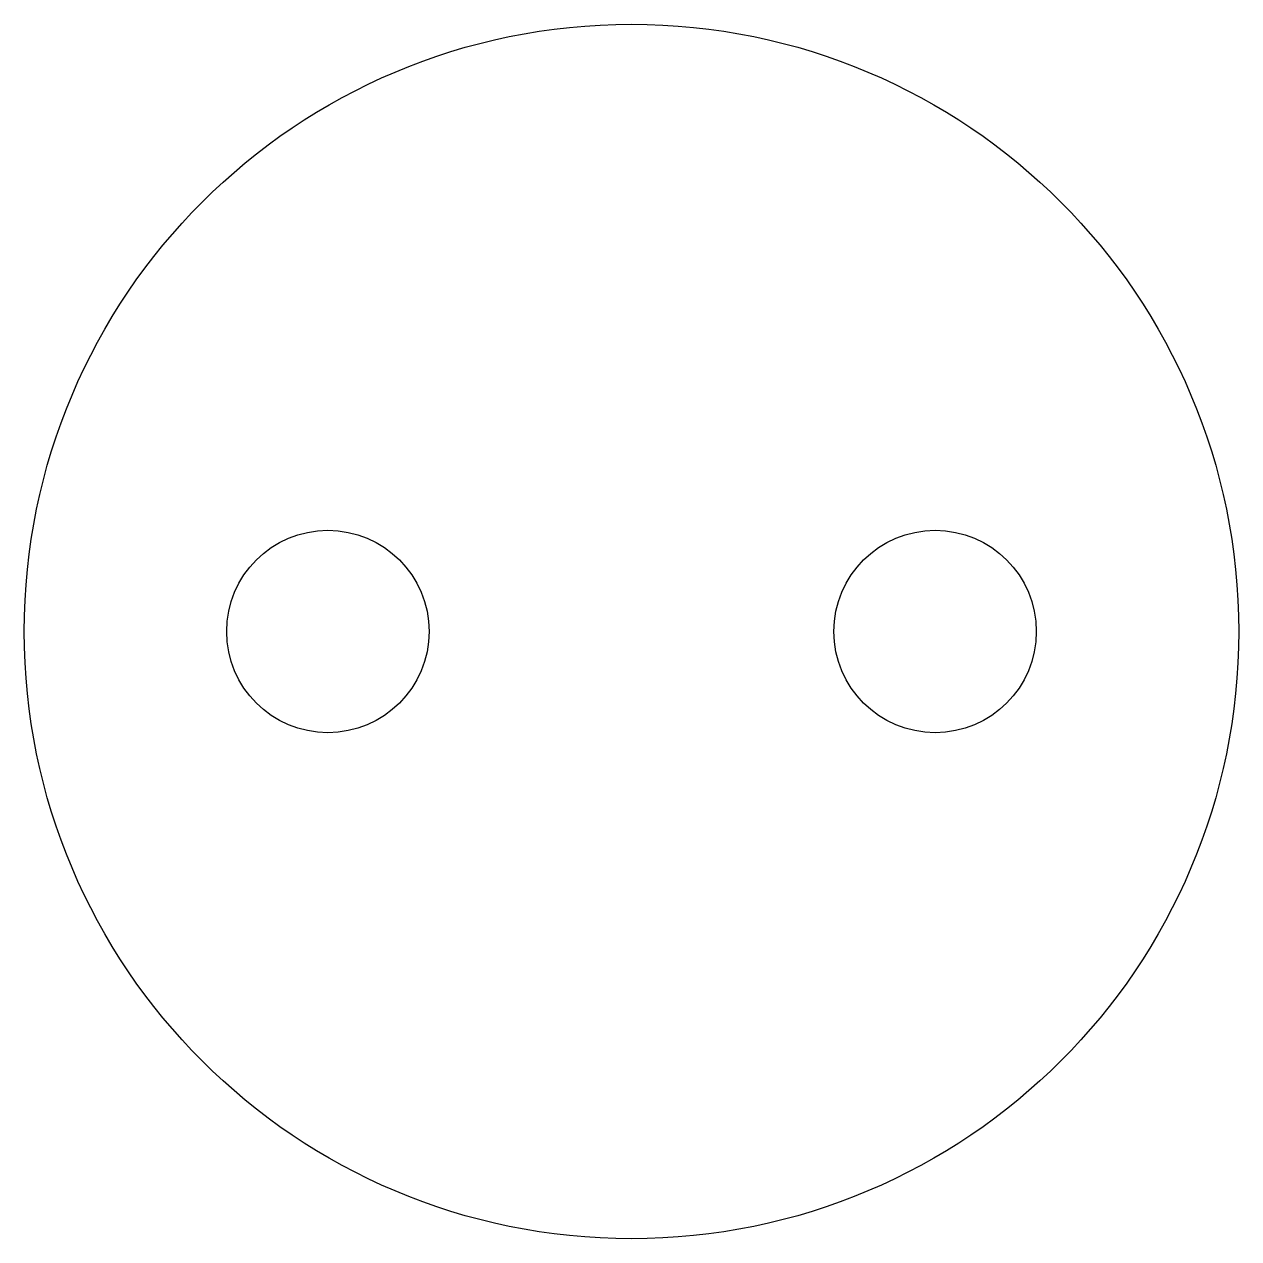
# Model space of a CAD drawing. Extents: x 6 to 7.5, y 15.5 to 17.
import ezdxf

# ---------------------------------------------------------------- set-up
doc = ezdxf.new("R2010")
doc.units = 0

msp = doc.modelspace()

# ---------------------------------------------------------------- linework, layer by layer
for centre, radius in [((6.75, 16.25), 0.75), ((6.375, 16.25), 0.125), ((7.125, 16.25), 0.125)]:
    msp.add_circle(centre, radius)

doc.saveas('drawing.dxf')
